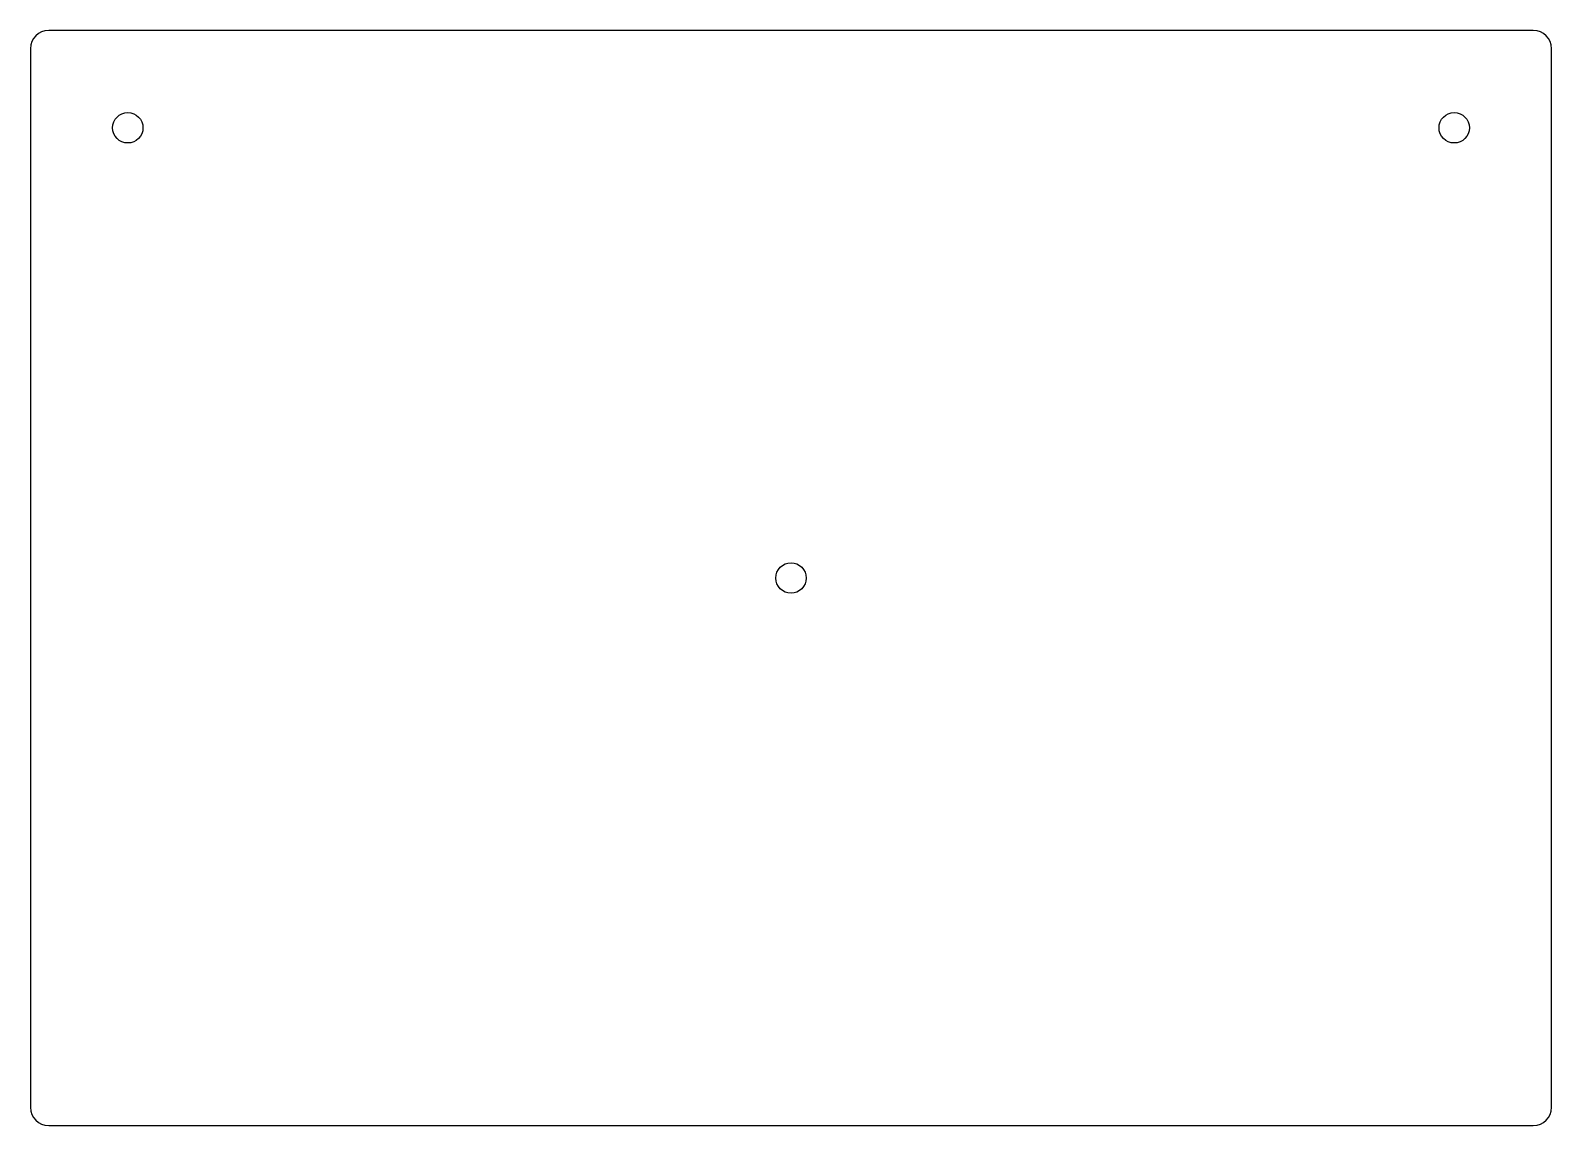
# Model space of a CAD drawing. Header units: millimetres. Extents: x -125 to 125, y -90 to 90.
import ezdxf

# ---------------------------------------------------------------- set-up
doc = ezdxf.new("R2010")
doc.units = ezdxf.units.MM

msp = doc.modelspace()

# ---------------------------------------------------------------- linework, layer by layer
for p, q in [((122, 90), (-122, 90)), ((-125, 87), (-125, -87)), ((125, -87), (125, 87)), ((-122, -90), (122, -90))]:
    msp.add_line(p, q)
for centre in [(-109, 74), (109, 74), (0, 0)]:
    msp.add_circle(centre, 2.5)
for centre, start, end in [((-122, 87), 90, 180), ((122, 87), 0, 90), ((-122, -87), 180, 270), ((122, -87), -90, 0)]:
    msp.add_arc(centre, 3, start, end)

doc.saveas('drawing.dxf')
